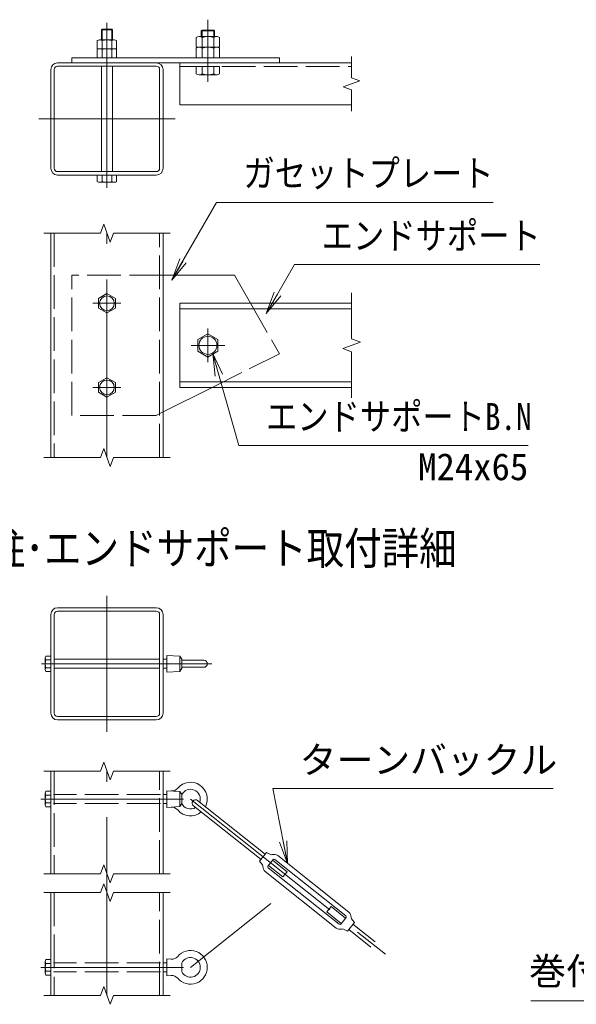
# Model space of a CAD drawing. Units: millimetres at full size; details may follow other scales. Extents: x -16800 to 16800, y -11880 to 11880.
# Drawn here: x 5899 to 9870, y -6119 to 903 of the extents above; entities that cross this region are included whole.
import ezdxf
from ezdxf.enums import TextEntityAlignment as Align

# ---------------------------------------------------------------- set-up
doc = ezdxf.new("R2010")
doc.units = ezdxf.units.MM
doc.header["$LTSCALE"] = 40
doc.linetypes.add('DASHED', pattern=[7.5, 6, -1.5])
doc.linetypes.add('USER1', pattern=[50.8, 31.75, -6.35, 6.35, -6.35])
for name, color, linetype, lineweight in [('0-0_D-STR1', 1, 'Continuous', 18), ('0-1_D-BMK', 2, 'USER1', 13), ('0-2_D-STR3', 3, 'Continuous', 13), ('0-6_D-STR-DIM', 7, 'Continuous', 13), ('0-7_0', 7, 'Continuous', 18), ('0-9_D-STR-TXT', 7, 'Continuous', 13), ('0-B_D-TTL-TXT', 7, 'Continuous', 13)]:
    doc.layers.add(name, color=color, linetype=linetype, lineweight=lineweight)
doc.styles.add('ＭＳ ゴシック', font='')
doc.styles.get('ＭＳ ゴシック').set_extended_font_data('MS Gothic')

# ---------------------------------------------------------------- blocks, each defined once
blk = doc.blocks.new('_Open')
at = {"layer": '0-7_0'}
blk.add_line((-40, 6.67), (0, 0), dxfattribs=at)
blk.add_lwpolyline([(-40, -6.67), (0, 0), (-40, 0)], dxfattribs=at)

msp = doc.modelspace()

# ---------------------------------------------------------------- linework, layer by layer
at = {"layer": '0-0_D-STR1'}
for p, q in [((6873.38, 595.3), (6169.38, 595.3)), ((6873.38, 571.3), (6169.38, 571.3)), ((7041.38, 595.3), (7041.38, 295.3)), ((7041.38, 595.3), (8266.52, 595.3)), ((6121.38, 547.3), (6121.38, -156.7)), ((6145.38, 547.3), (6145.38, -156.7)), ((6897.38, -156.7), (6897.38, 547.3)), ((6921.38, -156.7), (6921.38, 547.3)), ((7041.38, 295.3), (8266.52, 295.3)), ((6169.38, -180.7), (6873.38, -180.7)), ((6169.38, -204.7), (6873.38, -204.7)), ((6121.38, -619.41), (6121.38, -2219.41)), ((6921.38, -2219.41), (6921.38, -619.41)), ((8266.52, -1119.41), (7041.38, -1119.41)), ((8266.52, -1159.41), (7041.38, -1159.41)), ((7041.38, -1679.41), (8266.52, -1679.41)), ((6873.38, -3290.4), (6169.38, -3290.4)), ((6121.38, -3338.4), (6121.38, -4042.4)), ((6145.38, -3338.4), (6145.38, -4042.4)), ((6873.38, -3314.4), (6169.38, -3314.4)), ((6897.38, -4042.4), (6897.38, -3338.4)), ((6921.38, -4042.4), (6921.38, -3338.4)), ((6169.38, -4066.4), (6873.38, -4066.4)), ((6169.38, -4090.4), (6873.38, -4090.4)), ((6121.38, -4455.11), (6121.38, -5188.44)), ((6921.38, -5188.44), (6921.38, -4455.11)), ((6121.38, -5321.78), (6121.38, -6055.11)), ((6921.38, -6055.11), (6921.38, -5321.78))]:
    msp.add_line(p, q, dxfattribs=at)
at = {"layer": '0-0_D-STR1', "linetype": 'DASHED'}
for p, q in [((7041.38, 569.3), (8266.52, 569.3)), ((6145.38, -619.41), (6145.38, -2219.41)), ((6897.38, -2219.41), (6897.38, -619.41)), ((6145.38, -4455.11), (6145.38, -5188.44)), ((6897.38, -5188.44), (6897.38, -4455.11)), ((6145.38, -5321.78), (6145.38, -6055.11)), ((6897.38, -6055.11), (6897.38, -5321.78))]:
    msp.add_line(p, q, dxfattribs=at)
at = {"layer": '0-0_D-STR1'}
msp.add_lwpolyline([(7041.38, -1119.41), (7041.38, -1719.41), (8266.52, -1719.41)], dxfattribs=at)
for centre, radius, start, end in [((6169.38, 547.3), 48, 90, 180), ((6169.38, 547.3), 24, 90, 180), ((6873.38, 547.3), 48, 0, 90), ((6873.38, 547.3), 24, 0, 90), ((6169.38, -156.7), 48, 180, 270), ((6169.38, -156.7), 24, 180, 270), ((6873.38, -156.7), 24, 270, 0), ((6873.38, -156.7), 48, 270, 0), ((6169.38, -3338.4), 48, 90, 180), ((6873.38, -3338.4), 48, 0, 90), ((6169.38, -3338.4), 24, 90, 180), ((6873.38, -3338.4), 24, 0, 90), ((6169.38, -4042.4), 48, 180, 270), ((6169.38, -4042.4), 24, 180, 270), ((6873.38, -4042.4), 24, 270, 0), ((6873.38, -4042.4), 48, 270, 0)]:
    msp.add_arc(centre, radius, start, end, dxfattribs=at)
at = {"layer": '0-1_D-BMK'}
for p, q in [((6521.38, -295.59), (6521.38, 879.73)), ((7241.38, 458.81), (7241.38, 902.81)), ((6035.89, 195.3), (7006.88, 195.3)), ((6521.38, -2219.41), (6521.38, -619.41)), ((6621.38, -1119.41), (6421.38, -1119.41)), ((7241.38, -1299.41), (7241.38, -1539.41)), ((7121.38, -1419.41), (7361.38, -1419.41)), ((6621.38, -1719.41), (6421.38, -1719.41)), ((6521.38, -3204.9), (6521.38, -4175.89)), ((6055.23, -3690.4), (7269.86, -3690.4)), ((6521.38, -6055.11), (6521.38, -4455.11)), ((6048.93, -4655.11), (7066.97, -4655.11)), ((7117.38, -4655.11), (8626.58, -5855.95)), ((7117.38, -5855.11), (7691.23, -5398.51)), ((6048.93, -5855.11), (7066.97, -5855.11))]:
    msp.add_line(p, q, dxfattribs=at)
at = {"layer": '0-2_D-STR3'}
for p, q in [((6481.38, 829.89), (6486.8, 835.3)), ((6481.38, 759.3), (6481.38, 829.89)), ((6481.38, 829.89), (6561.38, 829.89)), ((6486.8, 835.3), (6555.97, 835.3)), ((6486.8, 759.3), (6486.8, 835.3)), ((6555.97, 759.3), (6555.97, 835.3)), ((6561.38, 829.89), (6555.97, 835.3)), ((6561.38, 759.3), (6561.38, 829.89)), ((7158.18, 707.3), (7158.18, 775.3)), ((7178.61, 783.3), (7307.32, 783.3)), ((7193.38, 822.8), (7199.88, 829.3)), ((7193.38, 783.3), (7193.38, 822.8)), ((7193.38, 822.8), (7289.38, 822.8)), ((7199.78, 707.3), (7199.78, 775.3)), ((7199.88, 829.3), (7282.89, 829.3)), ((7199.88, 783.3), (7199.88, 829.3)), ((7282.89, 783.3), (7282.89, 829.3)), ((7282.89, 829.3), (7289.38, 822.8)), ((7282.98, 707.3), (7282.98, 775.3)), ((7289.38, 783.3), (7289.38, 822.8)), ((7324.58, 775.3), (7324.58, 707.3)), ((6452.18, 695.3), (6452.18, 753.7)), ((6468.46, 759.3), (6573.3, 759.3)), ((6486.78, 695.3), (6486.78, 753.7)), ((6555.98, 695.3), (6555.98, 753.7)), ((6590.58, 753.7), (6590.58, 695.3)), ((7158.18, 707.3), (7324.58, 707.3)), ((7178.61, 707.3), (7307.32, 707.3)), ((6452.18, 695.3), (6590.58, 695.3)), ((6452.18, 631.3), (6452.18, 689.7)), ((6468.46, 695.3), (6573.3, 695.3)), ((6486.78, 631.3), (6486.78, 689.7)), ((6555.98, 631.3), (6555.98, 689.7)), ((6590.58, 689.7), (6590.58, 631.3)), ((7158.18, 631.3), (7158.18, 699.3)), ((7199.78, 631.3), (7199.78, 699.3)), ((7282.98, 631.3), (7282.98, 699.3)), ((7324.58, 699.3), (7324.58, 631.3)), ((6271.38, 631.3), (7751.38, 631.3)), ((6271.38, 631.3), (6271.38, 595.3)), ((6271.38, 595.3), (7751.38, 595.3)), ((6452.18, 631.3), (6590.58, 631.3)), ((6481.38, -180.7), (6481.38, 571.3)), ((6561.38, -180.7), (6561.38, 571.3)), ((7158.18, 631.3), (7324.58, 631.3)), ((7158.18, 569.3), (7324.58, 569.3)), ((7158.18, 517.3), (7158.18, 569.3)), ((7199.78, 517.3), (7199.78, 569.3)), ((7282.98, 517.3), (7282.98, 569.3)), ((7324.58, 517.3), (7324.58, 569.3)), ((7751.38, 631.3), (7751.38, 595.3)), ((7178.61, 509.3), (7307.32, 509.3)), ((6452.18, -204.7), (6590.58, -204.7)), ((6452.18, -251.1), (6452.18, -204.7)), ((6486.78, -251.1), (6486.78, -204.7)), ((6555.98, -251.1), (6555.98, -204.7)), ((6590.58, -251.1), (6590.58, -204.7)), ((6468.46, -256.7), (6573.3, -256.7)), ((7431.38, -919.41), (6921.38, -919.41)), ((7431.38, -919.41), (7545.67, -1119.41)), ((7271.38, -1719.41), (6921.38, -1894.41)), ((6081.38, -3648.24), (6081.38, -3732.25)), ((6084.58, -3635), (6121.38, -3635)), ((6121.38, -3635), (6121.38, -3745.8)), ((6949.38, -3630.4), (6949.38, -3750.4)), ((7041.38, -3636.4), (7041.38, -3744.4)), ((6121.38, -3662.7), (6084.58, -3662.7)), ((6121.38, -3718.1), (6084.58, -3718.1)), ((6145.38, -3658.4), (6897.38, -3658.4)), ((6921.38, -3658.4), (6949.38, -3658.4)), ((7055.13, -3658.4), (7055.13, -3722.4)), ((7055.13, -3665.4), (7212.38, -3665.4)), ((7055.13, -3715.4), (7212.38, -3715.4)), ((6084.58, -3745.8), (6121.38, -3745.8)), ((6145.38, -3722.4), (6897.38, -3722.4)), ((6921.38, -3722.4), (6949.38, -3722.4)), ((6949.38, -3750.4), (7041.38, -3744.4)), ((7041.38, -3744.4), (7055.13, -3722.4)), ((6081.38, -4612.95), (6081.38, -4696.96)), ((6084.58, -4599.71), (6121.38, -4599.71)), ((6121.38, -4627.41), (6084.58, -4627.41)), ((6121.38, -4599.71), (6121.38, -4710.51)), ((6921.38, -4623.11), (6949.38, -4623.11)), ((6949.38, -4595.11), (6949.38, -4715.11)), ((7041.38, -4601.11), (7041.38, -4709.11)), ((7055.13, -4623.11), (7055.13, -4687.11)), ((6121.38, -4682.81), (6084.58, -4682.81)), ((6921.38, -4687.11), (6949.38, -4687.11)), ((7041.38, -4709.11), (7055.13, -4687.11)), ((7138.44, -4702.53), (7620.46, -5086.06)), ((7168.32, -4664.97), (7650.34, -5048.5)), ((6084.58, -4710.51), (6121.38, -4710.51)), ((6949.38, -4715.11), (7041.38, -4709.11)), ((7610.49, -5098.58), (7660.3, -5035.98)), ((7660.3, -5035.98), (7688.89, -5050.18)), ((7610.49, -5098.58), (7630.75, -5123.25)), ((7669.93, -5133.1), (7707.29, -5086.15)), ((7703.55, -5090.84), (7806.85, -5173.03)), ((7718.53, -5084.87), (8225.6, -5488.33)), ((7739.7, -5058.26), (8246.77, -5461.73)), ((7650.04, -5170.95), (8157.11, -5574.41)), ((7671.21, -5144.34), (8178.28, -5547.81)), ((8089.96, -5459.64), (8119.85, -5422.08)), ((8089.96, -5459.64), (8193.26, -5541.83)), ((8119.85, -5422.08), (8223.14, -5504.27)), ((8189.52, -5546.53), (8226.88, -5499.58)), ((8276.35, -5546.61), (8434.6, -5672.52)), ((8236.51, -5596.69), (8207.92, -5582.5)), ((8246.47, -5584.17), (8404.72, -5710.09)), ((6081.38, -5812.95), (6081.38, -5896.96)), ((6084.58, -5799.71), (6121.38, -5799.71)), ((6121.38, -5827.41), (6084.58, -5827.41)), ((6121.38, -5799.71), (6121.38, -5910.51)), ((6921.38, -5823.11), (6949.38, -5823.11)), ((6949.38, -5795.11), (6949.38, -5915.11)), ((6949.38, -5795.11), (6979.57, -5797.08)), ((7055.13, -5823.11), (7055.13, -5887.11)), ((6121.38, -5882.81), (6084.58, -5882.81)), ((6921.38, -5887.11), (6949.38, -5887.11)), ((6084.58, -5910.51), (6121.38, -5910.51)), ((6949.38, -5915.11), (6979.57, -5913.14))]:
    msp.add_line(p, q, dxfattribs=at)
at = {"layer": '0-2_D-STR3', "linetype": 'DASHED'}
for p, q in [((6921.38, -919.41), (6271.38, -919.41)), ((6921.38, -1894.41), (6871.38, -1919.41)), ((6903.38, -4623.11), (6139.38, -4623.11)), ((6903.38, -4687.11), (6139.38, -4687.11)), ((6903.38, -5823.11), (6139.38, -5823.11)), ((6903.38, -5887.11), (6139.38, -5887.11))]:
    msp.add_line(p, q, dxfattribs=at)
for points in [[(6871.38, -1919.41), (6271.38, -1919.41), (6271.38, -919.41)], [(7545.67, -1119.41), (7751.38, -1479.41), (7271.38, -1719.41)]]:
    msp.add_lwpolyline(points, dxfattribs=at)
at = {"layer": '0-2_D-STR3'}
for points in [[(6581.31, -1084.81), (6521.38, -1050.21), (6461.45, -1084.81), (6461.45, -1154.01), (6521.38, -1188.61), (6581.31, -1154.01)], [(7169.33, -1461.01), (7241.38, -1502.61), (7313.44, -1461.01), (7313.44, -1377.81), (7241.38, -1336.21), (7169.33, -1377.81)], [(6581.31, -1684.81), (6521.38, -1650.21), (6461.45, -1684.81), (6461.45, -1754.01), (6521.38, -1788.61), (6581.31, -1754.01)]]:
    msp.add_lwpolyline(points, close=True, dxfattribs=at)
for points in [[(6949.38, -3630.4), (7041.38, -3636.4), (7055.13, -3658.4)], [(6949.38, -4595.11), (7041.38, -4601.11), (7055.13, -4623.11)], [(7673.67, -5128.4), (7776.96, -5210.59), (7806.85, -5173.03)], [(8236.51, -5596.69), (8286.32, -5534.09), (8266.06, -5509.43)]]:
    msp.add_lwpolyline(points, dxfattribs=at)
for centre, radius in [((6521.38, -1119.41), 52.42), ((7241.38, -1419.41), 64.36), ((6521.38, -1719.41), 52.42)]:
    msp.add_circle(centre, radius, dxfattribs=at)
for centre, radius, start, end in [((7178.98, 752.27), 31.03, 47.91412, 132.08588), ((7241.38, 671.14), 112.16, 68.22895, 111.77105), ((7303.78, 753.04), 30.46, 46.94085, 133.05915), ((6469.48, 729.87), 29.45, 54.01973, 125.98027), ((6521.38, 649.61), 109.69, 71.61284, 108.38716), ((6573.28, 729.78), 29.52, 54.12648, 125.87352), ((7178.98, 676.27), 31.03, 47.91412, 132.08588), ((7241.38, 595.14), 112.16, 68.22895, 111.77105), ((7303.78, 677.04), 30.46, 46.94085, 133.05915), ((6469.48, 665.87), 29.45, 54.01973, 125.98027), ((6521.38, 585.61), 109.69, 71.61284, 108.38716), ((6573.28, 665.78), 29.52, 54.12648, 125.87352), ((7178.98, 540.33), 31.03, 227.91412, 312.08588), ((7241.38, 621.46), 112.16, 248.22895, 291.77105), ((7303.78, 539.56), 30.46, 226.94085, 313.05915), ((6469.48, -227.27), 29.45, 234.01973, 305.98027), ((6521.38, -147.01), 109.69, 251.61284, 288.38716), ((6573.28, -227.18), 29.52, 234.12648, 305.87352), ((6112.9, -3648.85), 31.52, 153.93467, 206.06533), ((6202.87, -3690.4), 121.49, 166.82041, 193.17959), ((6112.94, -3731.95), 31.56, 153.96929, 206.03071), ((7212.38, -3690.4), 25, 270, 90), ((7117.38, -4655.11), 120, 333.02839, 139.66701), ((6112.9, -4613.56), 31.52, 153.93467, 206.06533), ((6202.87, -4655.11), 121.49, 166.82041, 193.17959), ((6983.22, -4541.2), 56, 266.2686, 319.66701), ((7117.38, -4655.11), 70, 341.54247, 152.79711), ((6112.94, -4696.66), 31.56, 153.96929, 206.03071), ((7117.38, -4655.11), 70, 207.20289, 301.44039), ((7153.38, -4683.75), 24, 51.49143, 231.49143), ((6983.22, -4769.02), 56, 40.33299, 93.7314), ((7117.38, -4655.11), 120, 220.33299, 309.95447), ((7696, -5035.85), 16, 243.59068, 287.61032), ((7713.55, -5091.13), 42, 51.49143, 107.61032), ((7618.38, -5133.4), 16, 355.37255, 39.39218), ((7713.55, -5091.13), 8, 51.49143, 141.49143), ((7676.19, -5138.08), 42, 175.37255, 231.49143), ((7676.19, -5138.08), 8, 141.49143, 231.49143), ((8220.62, -5494.59), 42, 355.37255, 51.49143), ((8183.26, -5541.55), 8, 231.49143, 321.49143), ((8220.62, -5494.59), 8, 321.49143, 51.49143), ((8278.43, -5499.27), 16, 175.37255, 219.39218), ((8183.26, -5541.55), 42, 231.49143, 287.61032), ((8200.81, -5596.83), 16, 63.59068, 107.61032), ((7117.38, -5855.11), 120, 220.33299, 139.66701), ((6112.9, -5813.56), 31.52, 153.93467, 206.06533), ((6202.87, -5855.11), 121.49, 166.82041, 193.17959), ((6983.22, -5741.2), 56, 266.2686, 319.66701), ((7117.38, -5855.11), 70, 207.20289, 152.79711), ((6112.94, -5896.66), 31.56, 153.96929, 206.03071), ((6983.22, -5969.02), 56, 40.33299, 93.7314)]:
    msp.add_arc(centre, radius, start, end, dxfattribs=at)
at = {"layer": '0-6_D-STR-DIM'}
for p, q in [((8266.52, 488.91), (8266.52, 640.3)), ((8326.43, 467.1), (8206.61, 423.5)), ((8206.61, 423.5), (8266.52, 401.69)), ((8266.52, 488.91), (8326.43, 467.1)), ((8266.52, 250.3), (8266.52, 401.69)), ((6498.3, -555.98), (6475.21, -619.41)), ((6544.47, -682.84), (6498.3, -555.98)), ((6071.38, -619.41), (6475.21, -619.41)), ((6567.56, -619.41), (6544.47, -682.84)), ((6567.56, -619.41), (6971.38, -619.41)), ((8266.52, -1044.41), (8266.52, -1373.24)), ((8329.95, -1396.33), (8203.09, -1442.5)), ((8266.52, -1373.24), (8329.95, -1396.33)), ((8203.09, -1442.5), (8266.52, -1465.59)), ((8266.52, -1465.59), (8266.52, -1794.41)), ((6498.3, -2155.98), (6475.21, -2219.41)), ((6544.47, -2282.84), (6498.3, -2155.98)), ((6071.38, -2219.41), (6475.21, -2219.41)), ((6567.56, -2219.41), (6544.47, -2282.84)), ((6567.56, -2219.41), (6971.38, -2219.41)), ((6498.3, -4391.68), (6475.21, -4455.11)), ((6544.47, -4518.54), (6498.3, -4391.68)), ((6071.38, -4455.11), (6475.21, -4455.11)), ((6567.56, -4455.11), (6544.47, -4518.54)), ((6567.56, -4455.11), (6971.38, -4455.11)), ((6498.3, -5125.01), (6475.21, -5188.44)), ((6544.47, -5251.87), (6498.3, -5125.01)), ((6071.38, -5188.44), (6475.21, -5188.44)), ((6567.56, -5188.44), (6544.47, -5251.87)), ((6567.56, -5188.44), (6971.38, -5188.44)), ((6498.3, -5258.35), (6475.21, -5321.78)), ((6071.38, -5321.78), (6475.21, -5321.78)), ((6567.56, -5321.78), (6971.38, -5321.78)), ((6498.3, -5991.68), (6475.21, -6055.11)), ((6544.47, -6118.54), (6498.3, -5991.68)), ((6071.38, -6055.11), (6475.21, -6055.11)), ((6567.56, -6055.11), (6544.47, -6118.54)), ((6567.56, -6055.11), (6971.38, -6055.11))]:
    msp.add_line(p, q, dxfattribs=at)
msp.add_lwpolyline([(6567.56, -5321.78), (6544.47, -5385.21), (6498.3, -5258.35)], dxfattribs=at)
at = {"layer": '0-9_D-STR-TXT'}
for points in [[(9277.06, -401.76), (7303.82, -401.76), (6985.32, -953.42)], [(9608.45, -843.08), (7859.57, -843.08), (7658.86, -1190.73)], [(9527.4, -2132.95), (7461.77, -2132.95), (7276.91, -1480.05)], [(9704.74, -4579.5), (7704.09, -4579.5), (7809.55, -5112.19)], [(9544.16, -6093.46), (11310.3, -6093.46), (11184.14, -5450.93)]]:
    msp.add_lwpolyline(points, dxfattribs=at)

# ---------------------------------------------------------------- block references
at = {"layer": '0-9_D-STR-TXT', "xscale": 4, "yscale": 4}
for p, rotation in [((6984.32, -955.15), 240), ((7657.86, -1192.46), 240), ((7276.36, -1478.12), 105.80906), ((7809.94, -5114.15), 281.1979)]:
    msp.add_blockref('_Open', p, dxfattribs=dict(at, rotation=rotation))

# ---------------------------------------------------------------- texts
at = {"layer": '0-9_D-STR-TXT', "style": 'ＭＳ ゴシック', "width": 0.85}
for s, p in [('ガセットプレート', (7495.34, -345.83)), ('エンドサポート', (8054.13, -791.21)), ('エンドサポートB.N', (7656.33, -2081.09))]:
    msp.add_text(s, height=192.4, dxfattribs=at).set_placement(p, align=Align.BOTTOM_LEFT)
at = {"layer": '0-9_D-STR-TXT', "style": 'ＭＳ ゴシック'}
for s, p in [('M24x65', (8741.5, -2438.58)), ('ターンバックル', (7896.62, -4529.67)), ('巻付グリップ', (9533, -6035.5))]:
    msp.add_text(s, height=192.4, dxfattribs=at).set_placement(p, align=Align.BOTTOM_LEFT)
at = {"layer": '0-B_D-TTL-TXT', "style": 'ＭＳ ゴシック', "width": 0.85}
msp.add_text('端柱･エンドサポート取付詳細', height=230.8, dxfattribs=at).set_placement((5403.83, -3050.99), align=Align.BOTTOM_LEFT)

doc.saveas('drawing.dxf')
